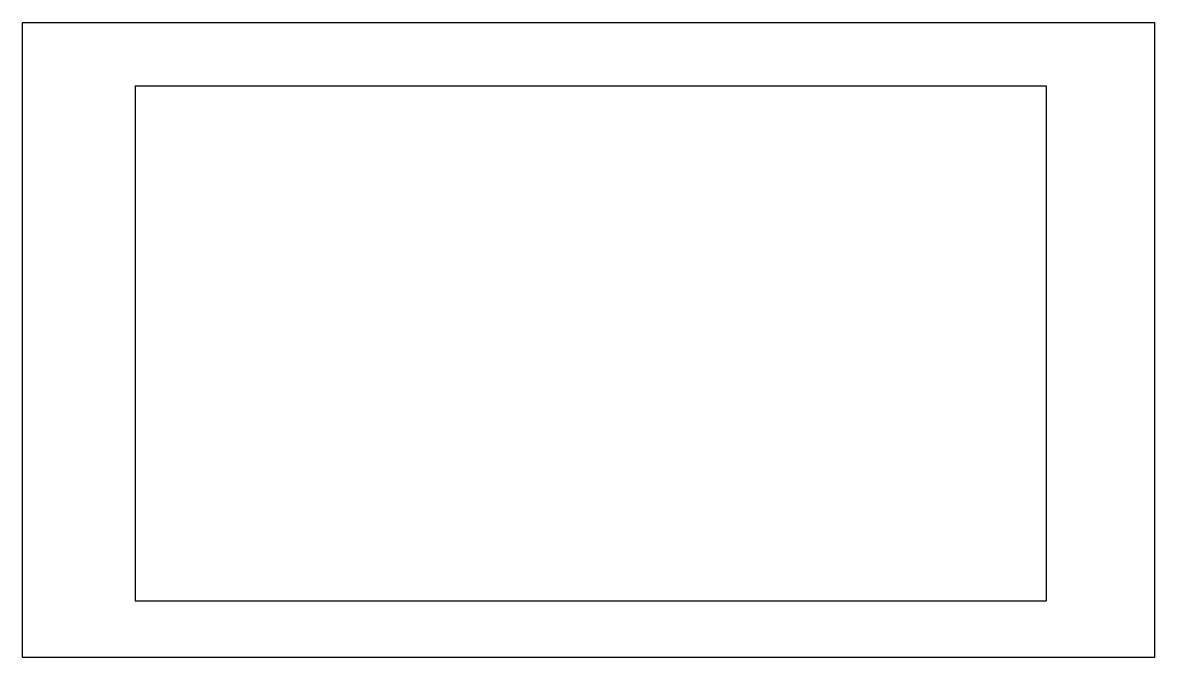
# Model space of a CAD drawing. Extents: x -215 to 214, y -119 to 121.
import ezdxf

# ---------------------------------------------------------------- set-up
doc = ezdxf.new("R2010")
doc.units = 0
doc.header["$MEASUREMENT"] = 0
doc.layers.add('MODELSKETCH_VISIBLE', color=7, linetype='CONTINUOUS')

msp = doc.modelspace()

# ---------------------------------------------------------------- linework, layer by layer
at = {"layer": 'MODELSKETCH_VISIBLE'}
for p, q in [((-215.14, -118.89), (-215.14, 121.44)), ((-215.14, 121.44), (213.52, 121.44)), ((213.52, 121.44), (213.52, -118.89)), ((-172.5, 97.5), (172.5, 97.5)), ((-172.5, 97.5), (-172.5, -97.5)), ((172.5, 97.5), (172.5, -97.5)), ((-172.5, -97.5), (172.5, -97.5)), ((213.52, -118.89), (-215.14, -118.89))]:
    msp.add_line(p, q, dxfattribs=at)

doc.saveas('drawing.dxf')
